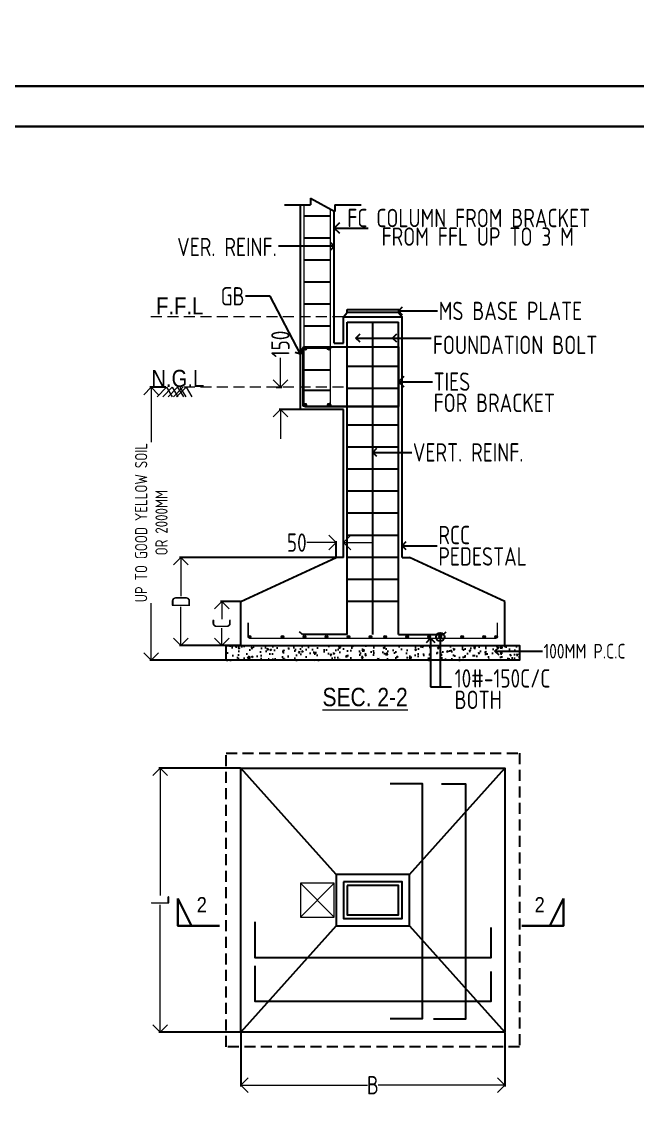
# Model space of a CAD drawing. Header units: inches. Extents: x -605 to 2991212, y -2872845 to 0.
# Drawn here: x 2378906 to 2387302, y -2392277 to -2377566 of the extents above; entities that cross this region are included whole.
import ezdxf
from ezdxf import colors
from ezdxf.entities.mleader import LeaderData, LeaderLine
from ezdxf.enums import TextEntityAlignment as Align
from ezdxf.math import Vec2, Vec3

# ---------------------------------------------------------------- set-up
doc = ezdxf.new("R2010")
doc.units = ezdxf.units.IN
doc.header["$LTSCALE"] = 600
doc.header["$MEASUREMENT"] = 0
doc.linetypes.add('DASHED2', pattern=[0.375, 0.25, -0.125])
doc.linetypes.add('HIDDEN', pattern=[0.375, 0.25, -0.125])
for name, color, linetype, lineweight in [('BLOCK', 7, 'Continuous', 30), ('L4', 4, 'Continuous', 30), ('PV_TEXT_ROMANS', 7, 'Continuous', 0), ('rDIMension', 1, 'Continuous', 18), ('rPCC DASH', 9, 'HIDDEN', 15), ('rRCC 1', 3, 'Continuous', 25), ('rRCC 2', 40, 'Continuous', 15), ('rREINF 1', 1, 'Continuous', 25), ('rSHEET', 2, 'Continuous', 30), ('TEXT3', 7, 'Continuous', 30), ('TEXT6', 6, 'Continuous', 50)]:
    doc.layers.add(name, color=color, linetype=linetype, lineweight=lineweight)
doc.layers.add('S&T_HATCH', color=7, linetype='Continuous')
doc.styles.add('DIM', font='geniso.shx', dxfattribs={"width": 0.85})
doc.styles.add('J.P', font='ARIALN.TTF')
doc.styles.add('ROMANS', font='arial.ttf')
doc.styles.add('TEXT3', font='geniso.shx')
doc.dimstyles.new('ST-150', dxfattribs={"dimscale": 75, "dimtxt": 3, "dimasz": 2, "dimexe": 0.18, "dimexo": 0.0625, "dimgap": 0.2, "dimtad": 0, "dimdec": 0, "dimlfac": 2, "dimzin": 0, "dimdsep": 46, "dimtxsty": 'DIM', "dimblk": 'OPEN90', "dimcen": 0.09, "dimclrd": 256, "dimclrt": 7, "dimadec": 0, "dimazin": 0, "dimtfac": 1, "dimtdec": 0, "dimtofl": 0, "dimtmove": 0, "dimatfit": 3, "dimldrblk": 'OPEN90', "dimfxl": 1, "dimtolj": 1, "dimtzin": 0, "dimlwd": -1, "dimarcsym": 0})
doc.dimstyles.new('ST-50', dxfattribs={"dimscale": 100, "dimtxt": 2.5, "dimasz": 2, "dimexe": 0.18, "dimexo": 0.0625, "dimgap": 0.2, "dimtad": 0, "dimdec": 0, "dimlfac": 0.5, "dimzin": 0, "dimdsep": 46, "dimtxsty": 'DIM', "dimblk": 'OPEN90', "dimcen": 0.09, "dimclrd": 256, "dimclrt": 7, "dimadec": 0, "dimazin": 0, "dimtfac": 1, "dimtdec": 0, "dimtofl": 0, "dimtmove": 0, "dimatfit": 3, "dimldrblk": 'OPEN90', "dimfxl": 1, "dimtolj": 1, "dimtzin": 0, "dimlwd": -1, "dimarcsym": 0})

# ---------------------------------------------------------------- blocks, each defined once
blk = doc.blocks.new('_Open90')
at = {"color": 0, "linetype": 'ByBlock', "lineweight": -2}
for p, q in [((0, 0), (-1, 0)), ((-0.5, 0.5), (0, 0)), ((0, 0), (-0.5, -0.5))]:
    blk.add_line(p, q, dxfattribs=at)
blk = doc.blocks.new('*D781')
at = {"layer": 'Defpoints', "color": 0, "linetype": 'ByBlock'}
for p in [(2380674.742289487, -2382548.651960304), (2380880.636154304, -2382548.651960304), (2381694.735242294, -2386268.014178114)]:
    blk.add_point(p, dxfattribs=at)
at = {"layer": 'rDIMension', "color": 0, "lineweight": -2}
for p, q in [((2380874.386154304, -2382548.651960304), (2380656.742289487, -2382548.651960304)), ((2381688.485242294, -2386268.014178114), (2380656.742289487, -2386268.014178114))]:
    blk.add_line(p, q, dxfattribs=at)
at = {"layer": 'rDIMension'}
for p, q in [((2380674.742289487, -2382748.651960304), (2380674.742289487, -2383294.925513757)), ((2380674.742289487, -2386068.014178114), (2380674.742289487, -2385488.269613757))]:
    blk.add_line(p, q, dxfattribs=at)
at = {"layer": 'rDIMension', "linetype": 'ByBlock', "xscale": 200, "yscale": 200, "zscale": 200}
for p, rotation in [((2380674.742289487, -2382548.651960304), 90), ((2380674.742289487, -2386268.014178114), 270)]:
    blk.add_blockref('_Open90', p, dxfattribs=dict(at, rotation=rotation))
at = {"layer": 'rDIMension', "color": 7, "linetype": 'ByBlock', "insert": (2380674.742289487, -2384391.597563757), "char_height": 250, "attachment_point": 5, "rotation": 90, "style": 'DIM'}
blk.add_mtext('\\A1;{\\H0.66667x;UP TO GOOD YELLOW SOIL\\POR 2000MM}', dxfattribs=at)
blk = doc.blocks.new('*D782')
at = {"layer": 'Defpoints', "color": 0, "linetype": 'ByBlock'}
for p in [(2382372.303001378, -2382548.651960304), (2382434.582623713, -2382848.651960305), (2382709.735242281, -2382848.651960305)]:
    blk.add_point(p, dxfattribs=at)
at = {"layer": 'rDIMension'}
for p, q in [((2382434.582623713, -2382348.651960304), (2382434.582623713, -2382148.651960304)), ((2382434.582623713, -2383048.651960305), (2382434.582623713, -2383248.651960305))]:
    blk.add_line(p, q, dxfattribs=at)
at = {"layer": 'rDIMension', "color": 0, "lineweight": -2}
for p, q in [((2382378.553001378, -2382548.651960304), (2382452.582623713, -2382548.651960304)), ((2382703.485242281, -2382848.651960305), (2382416.582623713, -2382848.651960305))]:
    blk.add_line(p, q, dxfattribs=at)
at = {"layer": 'rDIMension', "linetype": 'ByBlock', "xscale": 200, "yscale": 200, "zscale": 200}
for p, rotation in [((2382434.582623713, -2382548.651960304), 270), ((2382434.582623713, -2382848.651960305), 90)]:
    blk.add_blockref('_Open90', p, dxfattribs=dict(at, rotation=rotation))
at = {"layer": 'rDIMension', "color": 7, "linetype": 'ByBlock', "insert": (2382434.582623713, -2381958.568298887), "char_height": 250, "attachment_point": 5, "rotation": 90, "style": 'DIM'}
blk.add_mtext('\\A1;150', dxfattribs=at)
blk = doc.blocks.new('*D783')
at = {"layer": 'Defpoints', "color": 0, "linetype": 'ByBlock'}
for p in [(2383194.735242283, -2384664.204206981), (2383194.735242283, -2384868.014178113), (2383294.735242283, -2384868.014178113)]:
    blk.add_point(p, dxfattribs=at)
at = {"layer": 'rDIMension'}
for p, q in [((2382994.735242283, -2384664.204206981), (2382794.735242283, -2384664.204206981)), ((2383494.735242283, -2384664.204206981), (2383694.735242283, -2384664.204206981))]:
    blk.add_line(p, q, dxfattribs=at)
at = {"layer": 'rDIMension', "color": 0, "lineweight": -2}
for p, q in [((2383194.735242283, -2384861.764178113), (2383194.735242283, -2384646.204206981)), ((2383294.735242283, -2384861.764178113), (2383294.735242283, -2384646.204206981))]:
    blk.add_line(p, q, dxfattribs=at)
at = {"layer": 'rDIMension', "linetype": 'ByBlock', "xscale": 200, "yscale": 200, "zscale": 200}
blk.add_blockref('_Open90', (2383194.735242283, -2384664.204206981), dxfattribs=at)
at = {"layer": 'rDIMension', "linetype": 'ByBlock', "xscale": 200, "yscale": 200, "zscale": 200, "rotation": 180}
blk.add_blockref('_Open90', (2383294.735242283, -2384664.204206981), dxfattribs=at)
at = {"layer": 'rDIMension', "color": 7, "linetype": 'ByBlock', "insert": (2382657.776580865, -2384664.204206981), "char_height": 250, "attachment_point": 5, "style": 'DIM'}
blk.add_mtext('\\A1;50', dxfattribs=at)
blk = doc.blocks.new('*D784')
at = {"layer": 'Defpoints', "color": 0, "linetype": 'ByBlock'}
for p in [(2381634.351298241, -2385468.014178113), (2381894.735242294, -2385468.014178113), (2381894.735242294, -2386068.014178113)]:
    blk.add_point(p, dxfattribs=at)
at = {"layer": 'rDIMension', "color": 0, "lineweight": -2}
for p, q in [((2381888.485242294, -2385468.014178113), (2381616.351298241, -2385468.014178113)), ((2381888.485242294, -2386068.014178113), (2381616.351298241, -2386068.014178113))]:
    blk.add_line(p, q, dxfattribs=at)
at = {"layer": 'rDIMension'}
for p, q in [((2381634.351298241, -2385668.014178113), (2381634.351298241, -2385705.514178113)), ((2381634.351298241, -2385868.014178113), (2381634.351298241, -2385830.514178113))]:
    blk.add_line(p, q, dxfattribs=at)
at = {"layer": 'rDIMension', "linetype": 'ByBlock', "xscale": 200, "yscale": 200, "zscale": 200}
for p, rotation in [((2381634.351298241, -2385468.014178113), 90), ((2381634.351298241, -2386068.014178113), 270)]:
    blk.add_blockref('_Open90', p, dxfattribs=dict(at, rotation=rotation))
at = {"layer": 'rDIMension', "color": 7, "linetype": 'ByBlock', "insert": (2381634.351298241, -2385768.014178113), "char_height": 250, "attachment_point": 5, "rotation": 90, "style": 'DIM'}
blk.add_mtext('\\A1;C', dxfattribs=at)
blk = doc.blocks.new('*D785')
at = {"layer": 'Defpoints', "color": 0, "linetype": 'ByBlock'}
for p in [(2381079.117079722, -2384868.014178113), (2383194.735242283, -2384868.014178113), (2381694.735242294, -2386068.014178114)]:
    blk.add_point(p, dxfattribs=at)
at = {"layer": 'rDIMension', "color": 0, "lineweight": -2}
for p, q in [((2383188.485242283, -2384868.014178113), (2381061.117079722, -2384868.014178113)), ((2381688.485242294, -2386068.014178114), (2381061.117079722, -2386068.014178114))]:
    blk.add_line(p, q, dxfattribs=at)
at = {"layer": 'rDIMension'}
for p, q in [((2381079.117079722, -2385068.014178113), (2381079.117079722, -2385394.889178114)), ((2381079.117079722, -2385868.014178114), (2381079.117079722, -2385541.139178114))]:
    blk.add_line(p, q, dxfattribs=at)
at = {"layer": 'rDIMension', "linetype": 'ByBlock', "xscale": 200, "yscale": 200, "zscale": 200}
for p, rotation in [((2381079.117079722, -2384868.014178113), 90), ((2381079.117079722, -2386068.014178114), 270)]:
    blk.add_blockref('_Open90', p, dxfattribs=dict(at, rotation=rotation))
at = {"layer": 'rDIMension', "color": 7, "linetype": 'ByBlock', "insert": (2381079.117079722, -2385468.014178113), "char_height": 250, "attachment_point": 5, "rotation": 90, "style": 'DIM'}
blk.add_mtext('\\A1;D', dxfattribs=at)
blk = doc.blocks.new('*D786')
at = {"layer": 'Defpoints', "color": 0, "linetype": 'ByBlock'}
for p in [(2381894.735242294, -2387734.918574256), (2380794.397010426, -2391334.918574256), (2381894.735242294, -2391334.918574256)]:
    blk.add_point(p, dxfattribs=at)
at = {"layer": 'rDIMension', "color": 0, "lineweight": -2}
for p, q in [((2381888.485242294, -2387734.918574256), (2380776.397010426, -2387734.918574256)), ((2381888.485242294, -2391334.918574256), (2380776.397010426, -2391334.918574256))]:
    blk.add_line(p, q, dxfattribs=at)
at = {"layer": 'rDIMension'}
for p, q in [((2380794.397010426, -2387934.918574256), (2380794.397010426, -2389472.418574256)), ((2380794.397010426, -2391134.918574256), (2380794.397010426, -2389597.418574256))]:
    blk.add_line(p, q, dxfattribs=at)
at = {"layer": 'rDIMension', "linetype": 'ByBlock', "xscale": 200, "yscale": 200, "zscale": 200}
for p, rotation in [((2380794.397010426, -2387734.918574256), 90), ((2380794.397010426, -2391334.918574256), 270)]:
    blk.add_blockref('_Open90', p, dxfattribs=dict(at, rotation=rotation))
at = {"layer": 'rDIMension', "color": 7, "linetype": 'ByBlock', "insert": (2380794.397010426, -2389534.918574256), "char_height": 250, "attachment_point": 5, "rotation": 90, "style": 'DIM'}
blk.add_mtext('\\A1;L', dxfattribs=at)
blk = doc.blocks.new('*D787')
at = {"layer": 'Defpoints', "color": 0, "linetype": 'ByBlock'}
for p in [(2381894.735242294, -2391334.918574256), (2385494.735242293, -2391334.918574256), (2385494.735242293, -2392056.005885676)]:
    blk.add_point(p, dxfattribs=at)
at = {"layer": 'rDIMension', "color": 0, "lineweight": -2}
for p, q in [((2381894.735242294, -2391341.168574256), (2381894.735242294, -2392074.005885676)), ((2385494.735242293, -2391341.168574256), (2385494.735242293, -2392074.005885676))]:
    blk.add_line(p, q, dxfattribs=at)
at = {"layer": 'rDIMension'}
for p, q in [((2382094.735242294, -2392056.005885676), (2383621.610242293, -2392056.005885676)), ((2385294.735242293, -2392056.005885676), (2383767.860242293, -2392056.005885676))]:
    blk.add_line(p, q, dxfattribs=at)
at = {"layer": 'rDIMension', "linetype": 'ByBlock', "xscale": 200, "yscale": 200, "zscale": 200, "rotation": 180}
blk.add_blockref('_Open90', (2381894.735242294, -2392056.005885676), dxfattribs=at)
at = {"layer": 'rDIMension', "linetype": 'ByBlock', "xscale": 200, "yscale": 200, "zscale": 200}
blk.add_blockref('_Open90', (2385494.735242293, -2392056.005885676), dxfattribs=at)
at = {"layer": 'rDIMension', "color": 7, "linetype": 'ByBlock', "insert": (2383694.735242293, -2392056.005885676), "char_height": 250, "attachment_point": 5, "style": 'DIM'}
blk.add_mtext('\\A1;B', dxfattribs=at)
blk = doc.blocks.new('*D802')
at = {"layer": 'Defpoints', "color": 0, "linetype": 'ByBlock'}
for p in [(2376627.242956286, -2382599.633772676), (2378510.613786544, -2382599.633772676), (2377472.019313878, -2386318.995990485)]:
    blk.add_point(p, dxfattribs=at)
at = {"layer": 'rDIMension', "color": 0, "lineweight": -2}
for p, q in [((2376633.492956286, -2382599.633772676), (2378528.613786544, -2382599.633772676)), ((2377478.269313878, -2386318.995990485), (2378528.613786544, -2386318.995990485))]:
    blk.add_line(p, q, dxfattribs=at)
at = {"layer": 'rDIMension'}
for p, q in [((2378510.613786544, -2382799.633772676), (2378510.613786544, -2383351.394166417)), ((2378510.613786544, -2386118.995990485), (2378510.613786544, -2385544.738266417))]:
    blk.add_line(p, q, dxfattribs=at)
at = {"layer": 'rDIMension', "linetype": 'ByBlock', "xscale": 200, "yscale": 200, "zscale": 200}
for p, rotation in [((2378510.613786544, -2382599.633772676), 90), ((2378510.613786544, -2386318.995990485), 270)]:
    blk.add_blockref('_Open90', p, dxfattribs=dict(at, rotation=rotation))
at = {"layer": 'rDIMension', "color": 7, "linetype": 'ByBlock', "insert": (2378510.613786544, -2384448.066216417), "char_height": 250, "attachment_point": 5, "rotation": 90, "style": 'DIM'}
blk.add_mtext('\\A1;{\\H0.66667x;UP TO GOOD YELLOW SOIL\\POR 2000MM}', dxfattribs=at)
blk = doc.blocks.new('SMH-1')
at = {"layer": 'L4'}
for points in [[(0, 0), (814.6229330631322, 0), (814.6229330631322, 534.8206034718023)], [(814.6229330631322, 534.8206034718023), (546.0281598753063, 0)]]:
    blk.add_lwpolyline(points, dxfattribs=at)
at = {"layer": 'TEXT6', "style": 'ROMANS', "width": 0.85}
blk.add_attdef('SEC', text='', height=300, dxfattribs=at).set_placement((346.3707409001945, 410.1505165286653), align=Align.MIDDLE_CENTER)
blk = doc.blocks.new('_DotBlank')
at = {"color": 0, "linetype": 'ByBlock', "lineweight": -2}
blk.add_line((-0.5, 0), (-1, 0), dxfattribs=at)
blk.add_circle((0, 0), 0.5, dxfattribs=at)

msp = doc.modelspace()

# ---------------------------------------------------------------- hatches: boundary and pattern name
at = {"layer": 'rRCC 2'}
h = msp.add_hatch(color=256, dxfattribs=at)
h.dxf.hatch_style = 1
h.paths.add_polyline_path([(2382748.295421809, -2382021.380104015, -1), (2382793.480171845, -2382021.466579125, -1)])
h = msp.add_hatch(color=256, dxfattribs=at)
h.dxf.hatch_style = 1
h.paths.add_polyline_path([(2383072.935546102, -2382018.465943057, -1), (2383118.120296137, -2382018.552418167, -1)])
h = msp.add_hatch(color=256, dxfattribs=at)
h.dxf.hatch_style = 1
h.paths.add_polyline_path([(2382746.845461548, -2382785.585605395, -1), (2382792.030211583, -2382785.672080506, -1)])
h = msp.add_hatch(color=256, dxfattribs=at)
h.dxf.hatch_style = 1
h.paths.add_polyline_path([(2383075.363007667, -2382786.145124299, -1), (2383120.547757701, -2382786.23159941, -1)])
h = msp.add_hatch(color=256, dxfattribs=at)
h.dxf.hatch_style = 1
edge = h.paths.add_edge_path()
edge.add_arc((2382013.436022233, -2385949.313398174), 18.70077993899758, 0, 360)
h = msp.add_hatch(color=256, dxfattribs=at)
h.dxf.hatch_style = 1
edge = h.paths.add_edge_path()
edge.add_arc((2382463.436022222, -2385949.313398174), 18.70077993899758, 0, 360)
h = msp.add_hatch(color=256, dxfattribs=at)
h.dxf.hatch_style = 1
edge = h.paths.add_edge_path()
edge.add_arc((2382763.436022222, -2385949.313398174), 18.70077993899758, 0, 360)
h = msp.add_hatch(color=256, dxfattribs=at)
h.dxf.hatch_style = 1
edge = h.paths.add_edge_path()
edge.add_arc((2383063.436022222, -2385949.313398174), 18.70077993899758, 0, 360)
h = msp.add_hatch(color=256, dxfattribs=at)
h.dxf.hatch_style = 1
edge = h.paths.add_edge_path()
edge.add_arc((2383363.436022222, -2385949.313398174), 18.70077993899758, 0, 360)
h = msp.add_hatch(color=256, dxfattribs=at)
h.dxf.hatch_style = 1
edge = h.paths.add_edge_path()
edge.add_arc((2383663.436022222, -2385949.313398174), 18.70077993899758, 0, 360)
h = msp.add_hatch(color=256, dxfattribs=at)
h.dxf.hatch_style = 1
edge = h.paths.add_edge_path()
edge.add_arc((2383863.436022222, -2385949.313398174), 18.70077993899758, 0, 360)
h = msp.add_hatch(color=256, dxfattribs=at)
h.dxf.hatch_style = 1
edge = h.paths.add_edge_path()
edge.add_arc((2384163.436022222, -2385949.313398174), 18.70077993899758, 0, 360)
h = msp.add_hatch(color=256, dxfattribs=at)
h.dxf.hatch_style = 1
edge = h.paths.add_edge_path()
edge.add_arc((2384463.436022222, -2385949.313398174), 18.70077993899758, 0, 360)
h = msp.add_hatch(color=256, dxfattribs=at)
h.dxf.hatch_style = 1
edge = h.paths.add_edge_path()
edge.add_arc((2384613.436022232, -2385949.313398174), 18.70077993899758, 0, 360)
h = msp.add_hatch(color=256, dxfattribs=at)
h.dxf.hatch_style = 1
edge = h.paths.add_edge_path()
edge.add_arc((2384913.436022232, -2385949.313398174), 18.70077993899758, 0, 360)
h = msp.add_hatch(color=256, dxfattribs=at)
h.dxf.hatch_style = 1
edge = h.paths.add_edge_path()
edge.add_arc((2385213.436022232, -2385949.313398174), 18.70077993899758, 0, 360)
h = msp.add_hatch(color=256, dxfattribs=at)
h.dxf.hatch_style = 1
edge = h.paths.add_edge_path()
edge.add_arc((2385376.034462355, -2385949.313398174), 18.70077993899758, 0, 360)
at = {"layer": 'S&T_HATCH', "linetype": 'ByBlock', "transparency": 33554559}
h = msp.add_hatch(dxfattribs=at)
h.set_pattern_fill('AR-CONC', color=256, scale=30)
h.set_pattern_definition([(49.99999999999999, (452.0630753780715, -354103.6502753319), (215.178054780226, -18.82564049477853), [22.5, -247.5]), (355, (452.0630753780715, -354103.6502753319), (-41.6254000839, 225.6576401100035), [18, -198]), (100.45144446, (469.9945796780703, -354105.219078532), (173.5526540181336, 206.8319972905888), [19.12205759999995, -210.3426335999996]), (46.18420000000001, (452.0630753780715, -354043.6502753319), (320.1723992014717, -49.65578423792296), [33.75, -371.25]), (96.63563549, (478.7440988780727, -354047.7882674319), (280.3985837022685, 292.2355802323651), [28.6831026, -315.5141279999999]), (351.1841639899999, (452.0630753780715, -354043.6502753319), (280.3985835164319, 292.2355800809971), [27, -297.0000003]), (21, (482.0630753780715, -354058.6502753319), (179.0721156355385, -120.7856671996016), [22.5, -247.5]), (326.0000000000001, (482.0630753780715, -354058.6502753319), (72.99459957647451, 217.5450135140559), [18, -198]), (71.45144474, (496.9857515780714, -354068.7157475319), (252.0667130189913, 96.75934584190615), [19.122057, -210.3426336]), (37.50000000000001, (452.0630753780715, -354103.6502753319), (3.647956595187201, 99.86815614939344), [0, -195.6, 0, -201, 0, -198.75]), (7.499999999999999, (452.0630753780715, -354103.6502753319), (78.92086123264458, 118.3235135647081), [0, -114.6, 0, -191.1, 0, -75.75]), (327.5, (385.1630753780701, -354103.6502753319), (160.1467308517227, -6.766461520313927), [0, -75, 0, -234, 0, -310.5]), (317.5, (355.1630753780701, -354103.6502753319), (174.9558508027159, 30.03149469969532), [0, -97.5, 0, -155.4, 0, -220.5])])
h.paths.add_polyline_path([(2385694.735242294, -2386068.014178113), (2381694.735242294, -2386068.014178113), (2381694.735242294, -2386268.014178113), (2385694.735242294, -2386268.014178113)])

# ---------------------------------------------------------------- linework, layer by layer
at = {"color": 7, "linetype": 'DASHED2'}
msp.add_lwpolyline([(2381694.735242294, -2391534.918574256), (2381694.735242294, -2387534.918574256), (2385694.735242294, -2387534.918574256), (2385694.735242294, -2391534.918574256)], close=True, dxfattribs=at)
at = {"color": 1, "linetype": 'ByBlock'}
for points in [[(2381894.735242294, -2391334.918574256), (2381894.735242294, -2387734.918574256), (2385494.735242294, -2387734.918574256), (2385494.735242294, -2391334.918574256)], [(2383194.735242283, -2389184.918574256), (2383194.735242283, -2389884.918574256), (2384194.735242283, -2389884.918574256), (2384194.735242283, -2389184.918574256)]]:
    msp.add_lwpolyline(points, close=True, dxfattribs=at)
for points in [[(2383194.735242283, -2389184.918574256), (2381894.735242294, -2387734.918574256)], [(2384194.735242283, -2389184.918574256), (2385494.735242293, -2387734.918574256)], [(2383194.735242283, -2389884.918574256), (2381894.735242294, -2391334.918574256)], [(2384194.735242283, -2389884.918574256), (2385494.735242293, -2391334.918574256)]]:
    msp.add_lwpolyline(points, dxfattribs=at)
at = {"color": 3, "linetype": 'ByBlock'}
msp.add_lwpolyline([(2383294.735242283, -2389284.918574256), (2383294.735242283, -2389784.918574256), (2384094.735242283, -2389784.918574256), (2384094.735242283, -2389284.918574256)], close=True, dxfattribs=at)
at = {"color": 2, "linetype": 'ByBlock'}
msp.add_lwpolyline([(2383344.735242283, -2389334.918574256), (2383344.735242283, -2389734.918574256), (2384044.735242283, -2389734.918574256), (2384044.735242283, -2389334.918574256)], close=True, dxfattribs=at)
at = {"layer": 'rPCC DASH'}
for p, q in [((2383294.735242283, -2381588.651960304), (2380651.537495616, -2381588.651960304)), ((2383294.735242283, -2382548.651960304), (2381024.301048179, -2382548.651960304))]:
    msp.add_line(p, q, dxfattribs=at)
at = {"layer": 'rRCC 1'}
for p, q in [((2382846.036309074, -2379970.960353163), (2383176.928670078, -2380151.105990837)), ((2382846.036309074, -2379970.960353163), (2382846.036309074, -2380061.033172)), ((2382488.982489573, -2380061.033172), (2382846.036309074, -2380061.033172)), ((2382709.735242281, -2382848.651960304), (2382709.735242281, -2380061.033172)), ((2383169.735242281, -2381948.651960305), (2383169.735242281, -2380147.189718386)), ((2383176.928670078, -2380061.033172), (2383533.982489578, -2380061.033172)), ((2383176.928670078, -2380061.033172), (2383176.928670078, -2380151.105990837)), ((2383294.735242283, -2381948.651960304), (2383294.735242283, -2381588.651960304)), ((2383294.735242283, -2381588.651960304), (2384094.735242283, -2381588.651960304)), ((2384094.735242283, -2384868.014178113), (2384094.735242283, -2381588.651960304)), ((2382709.735242281, -2382848.651960304), (2382709.735242281, -2382548.651960304)), ((2383294.735242283, -2384868.014178113), (2383294.735242283, -2382848.651960304)), ((2381894.735242294, -2385468.014178113), (2383194.735242283, -2384868.014178113)), ((2383294.735242283, -2384868.014178113), (2383194.735242283, -2384868.014178113)), ((2384094.735242282, -2384868.014178113), (2384194.735242282, -2384868.014178113)), ((2385494.735242293, -2385468.014178113), (2384194.735242282, -2384868.014178113)), ((2381894.735242294, -2386068.014178113), (2381894.735242294, -2385468.014178113)), ((2385494.735242293, -2386068.014178113), (2385494.735242293, -2385468.014178113))]:
    msp.add_line(p, q, dxfattribs=at)
at = {"layer": 'rRCC 1', "color": 2}
for p, q in [((2382759.735242281, -2380212.071564812), (2383119.735242281, -2380212.071564812)), ((2382759.735242281, -2380512.071564812), (2383119.735242281, -2380512.071564812)), ((2382759.735242281, -2380812.071564812), (2383119.735242281, -2380812.071564812)), ((2382759.735242281, -2381112.071564812), (2383119.735242281, -2381112.071564812)), ((2382759.735242281, -2381412.071564812), (2383119.735242281, -2381412.071564812)), ((2382759.735242281, -2381712.071564812), (2383119.735242281, -2381712.071564812)), ((2383344.735242283, -2385914.139412093), (2383344.735242283, -2381660.642298237)), ((2383344.735242283, -2381660.642298237), (2384044.735242283, -2381660.642298237)), ((2383344.735242283, -2385914.139412093), (2383344.735242283, -2381660.642298237)), ((2383694.735242283, -2385914.139412093), (2383694.735242283, -2381660.642298237)), ((2383694.735242283, -2385914.139412093), (2383694.735242283, -2381660.642298237)), ((2384044.735242283, -2385914.139412093), (2384044.735242283, -2381660.642298237)), ((2382759.735242281, -2382012.071564812), (2383119.735242281, -2382012.071564812)), ((2382759.735242281, -2382312.071564812), (2383119.735242281, -2382312.071564812)), ((2383344.735242283, -2382260.642298237), (2384044.735242283, -2382260.642298237)), ((2382759.735242281, -2382585.68323893), (2383119.735242281, -2382585.68323893)), ((2383344.735242283, -2382560.642298237), (2384044.735242283, -2382560.642298237)), ((2382767.793555807, -2382809.909144225), (2384044.735242283, -2382810.904679656)), ((2383344.735242283, -2383060.642298237), (2384044.735242283, -2383060.642298237)), ((2383344.735242283, -2383360.642298237), (2384044.735242283, -2383360.642298237)), ((2383344.735242283, -2383660.642298237), (2384044.735242283, -2383660.642298237)), ((2383344.735242283, -2383960.642298237), (2384044.735242283, -2383960.642298237)), ((2383344.735242283, -2384260.642298237), (2384044.735242283, -2384260.642298237)), ((2383344.735242283, -2384560.642298237), (2384044.735242283, -2384560.642298237)), ((2383344.735242283, -2384860.642298237), (2384044.735242283, -2384860.642298237)), ((2383344.735242283, -2385160.642298237), (2384044.735242283, -2385160.642298237)), ((2383344.735242283, -2385460.642298237), (2384044.735242283, -2385460.642298237)), ((2382736.575242282, -2385914.139412093), (2382696.45447622, -2385880.138828102)), ((2384652.895242283, -2385914.139412093), (2384693.016008345, -2385880.138828102)), ((2383344.735242283, -2385914.139412093), (2382736.575242282, -2385914.139412093)), ((2384044.735242283, -2385914.139412093), (2384652.895242283, -2385914.139412093))]:
    msp.add_line(p, q, dxfattribs=at)
at = {"layer": 'rRCC 1', "color": 0}
for p, q in [((2383294.735242283, -2381588.651960304), (2383344.735242283, -2381531.069680605)), ((2384044.735242283, -2381531.069680605), (2384094.735242283, -2381588.651960304))]:
    msp.add_line(p, q, dxfattribs=at)
msp.add_lwpolyline([(2383344.735242283, -2381490.237204555), (2384044.735242283, -2381490.237204555), (2384044.735242283, -2381531.069680605), (2383344.735242283, -2381531.069680605)], close=True, dxfattribs=at)
at = {"layer": 'rRCC 1'}
for points in [[(2383294.735242283, -2382848.651960304), (2382709.735242281, -2382848.651960304), (2382709.735242281, -2381948.651960304)], [(2383169.735242281, -2381948.651960305), (2383294.735242283, -2381948.651960305)], [(2383294.735242283, -2382810.277810557), (2383294.735242283, -2382810.300822876)]]:
    msp.add_lwpolyline(points, dxfattribs=at)
at = {"layer": 'rRCC 1', "color": 2}
msp.add_lwpolyline([(2382765.860869128, -2381995.061946732), (2384044.735242283, -2381995.061946732), (2384044.735242283, -2382810.904679656), (2382765.845276637, -2382809.907625298, -0.4139852340272943), (2382745.860869128, -2382789.907631376), (2382745.860869128, -2382015.061946732, -0.414213562373095)], format="xyb", close=True, dxfattribs=at)
at = {"layer": 'rRCC 1'}
msp.add_lwpolyline([(2381694.735242294, -2386068.014178113), (2385694.735242294, -2386068.014178113), (2385694.735242294, -2386268.014178113), (2381694.735242294, -2386268.014178113)], close=True, dxfattribs=at)
at = {"layer": 'rRCC 1', "color": 2}
for points in [[(2383932.375690247, -2387944.561373432), (2384368.555549714, -2387944.561373432), (2384368.555549714, -2391152.520964805), (2383932.375690247, -2391152.520964805)], [(2384629.70855641, -2387950.12785378), (2384956.773736458, -2387950.12785378), (2384956.773736458, -2391158.087445152), (2384520.593876991, -2391158.087445152)], [(2385301.82302545, -2389908.789548483), (2385301.82302545, -2390320.623308857), (2382090.379585546, -2390320.623308857), (2382090.379585546, -2389831.260342266)], [(2385301.82302545, -2390505.967637952), (2385301.82302545, -2390917.801398327), (2382090.379585546, -2390917.801398327), (2382090.379585546, -2390428.438431736)]]:
    msp.add_lwpolyline(points, dxfattribs=at)
at = {"layer": 'rRCC 2'}
for p, q in [((2382759.735242281, -2382755.49045412), (2382759.735242281, -2380061.033172)), ((2383119.735242281, -2382755.49045412), (2383119.735242281, -2380119.968534264)), ((2383119.735242281, -2382810.183526698), (2383119.735242281, -2380119.968534264)), ((2380880.636154304, -2382548.651960304), (2380752.756840155, -2382676.708845397)), ((2380957.729351162, -2382548.651960304), (2380829.850037014, -2382676.708845397)), ((2380880.636154304, -2382548.651960304), (2380960.446221535, -2382676.708845397)), ((2381033.574515695, -2382548.651960304), (2380905.695201545, -2382676.708845397)), ((2380957.729351162, -2382548.651960304), (2381037.539418393, -2382676.708845397)), ((2381105.808386688, -2382548.651960304), (2380977.929072539, -2382676.708845397)), ((2381147.957767055, -2382548.651960304), (2381020.078452906, -2382676.708845397)), ((2381033.574515695, -2382548.651960304), (2381113.384582925, -2382676.708845397)), ((2381065.794038861, -2382548.651960304), (2381145.60410609, -2382676.708845397)), ((2381147.957767055, -2382548.651960304), (2381227.767834286, -2382676.708845397))]:
    msp.add_line(p, q, dxfattribs=at)
at = {"layer": 'rRCC 2', "color": 6}
for p, q in [((2382709.735242281, -2389304.918574263), (2383169.735242281, -2389764.918574263)), ((2383169.735242281, -2389304.918574263), (2382709.735242281, -2389764.918574263))]:
    msp.add_line(p, q, dxfattribs=at)
at = {"layer": 'rRCC 2'}
for points in [[(2381994.735242294, -2385758.014178113), (2381994.735242294, -2385949.313398174)], [(2381994.735242294, -2385949.313398174), (2381994.735242294, -2385758.014178113)], [(2385394.735242294, -2385949.313398174), (2385394.735242294, -2385758.014178113)], [(2382013.436022233, -2385968.014178113), (2385376.034462355, -2385968.014178113)]]:
    msp.add_lwpolyline(points, dxfattribs=at)
at = {"layer": 'rRCC 2', "color": 6}
msp.add_lwpolyline([(2382709.735242281, -2389304.918574263), (2382709.735242281, -2389764.918574263), (2383169.735242281, -2389764.918574263), (2383169.735242281, -2389304.918574263)], close=True, dxfattribs=at)
at = {"layer": 'rRCC 2'}
for centre, radius in [((2382770.887796827, -2382021.42334157), 22.59241639155215), ((2382770.887796827, -2382021.42334157), 22.59241639155215), ((2383095.527921119, -2382018.509180612), 22.59241639155215), ((2383095.527921119, -2382018.509180612), 22.59241639155215), ((2382769.437836566, -2382785.628842951), 22.59241639155215), ((2382769.437836566, -2382785.628842951), 22.59241639155215), ((2383097.955382684, -2382786.188361854), 22.59241639155215), ((2383097.955382684, -2382786.188361854), 22.59241639155215), ((2382013.436022233, -2385949.313398174), 18.70077993899758), ((2382013.436022233, -2385949.313398174), 18.70077993899758), ((2382463.436022222, -2385949.313398174), 18.70077993899758), ((2382463.436022222, -2385949.313398174), 18.70077993899758), ((2382763.436022222, -2385949.313398174), 18.70077993899758), ((2382763.436022222, -2385949.313398174), 18.70077993899758), ((2383063.436022222, -2385949.313398174), 18.70077993899758), ((2383063.436022222, -2385949.313398174), 18.70077993899758), ((2383363.436022222, -2385949.313398174), 18.70077993899758), ((2383363.436022222, -2385949.313398174), 18.70077993899758), ((2383663.436022222, -2385949.313398174), 18.70077993899758), ((2383663.436022222, -2385949.313398174), 18.70077993899758), ((2383863.436022222, -2385949.313398174), 18.70077993899758), ((2383863.436022222, -2385949.313398174), 18.70077993899758), ((2384163.436022222, -2385949.313398174), 18.70077993899758), ((2384163.436022222, -2385949.313398174), 18.70077993899758), ((2384463.436022222, -2385949.313398174), 18.70077993899758), ((2384463.436022222, -2385949.313398174), 18.70077993899758), ((2384613.436022232, -2385949.313398174), 18.70077993899758), ((2384613.436022232, -2385949.313398174), 18.70077993899758), ((2384913.436022232, -2385949.313398174), 18.70077993899758), ((2384913.436022232, -2385949.313398174), 18.70077993899758), ((2385213.436022232, -2385949.313398174), 18.70077993899758), ((2385213.436022232, -2385949.313398174), 18.70077993899758), ((2385376.034462355, -2385949.313398174), 18.70077993899758), ((2385376.034462355, -2385949.313398174), 18.70077993899758)]:
    msp.add_circle(centre, radius, dxfattribs=at)
at = {"layer": 'rSHEET'}
msp.add_lwpolyline([(2369574.382787684, -2419352.752733471), (2427431.762752546, -2419352.752733471), (2427431.762752546, -2378443.452432532), (2369574.382787684, -2378443.452432532)], close=True, dxfattribs=at)
msp.add_lwpolyline([(2370538.672453765, -2418802.763235693), (2426467.473086466, -2418802.763235693, 0.414213562373095), (2426880.740086216, -2418389.496235944), (2426880.740086216, -2379406.708930059, 0.414213562373095), (2426467.473086466, -2378993.441930311), (2370538.672453765, -2378993.441930311, 0.414213562373095), (2370125.405454015, -2379406.708930059), (2370125.405454015, -2418389.496235944, 0.414213562373095)], format="xyb", close=True, dxfattribs=at)

# ---------------------------------------------------------------- block references
at = {"layer": 'BLOCK'}
ref = msp.add_blockref('SMH-1', (2381604.724761064, -2389884.918574256), dxfattribs=dict(at, xscale=-0.6985281548173935, yscale=0.6985281548173935, zscale=0.6985281548173935))
ref.add_attrib('SEC', '2', dxfattribs={"layer": 'TEXT6', "height": 209.558446445218, "style": 'ROMANS', "width": 0.85}).set_placement((2381362.77504654, -2389598.416890748), align=Align.MIDDLE_CENTER)
at = {"layer": 'BLOCK', "xscale": 0.6985281548173935, "yscale": 0.6985281548173935, "zscale": 0.6985281548173935}
msp.add_blockref('SMH-1', (2385727.361607831, -2389884.918574256), dxfattribs=at).add_auto_attribs({'SEC': '2'})

# ---------------------------------------------------------------- texts
at = {"layer": 'PV_TEXT_ROMANS', "style": 'J.P'}
msp.add_text('%%USEC. 2-2', height=250, rotation=359.9999999999999, dxfattribs=at).set_placement((2383589.555297726, -2386767.894042923), align=Align.MIDDLE)
at = {"layer": 'rDIMension', "color": 7, "style": 'DIM'}
for s, insert, char_height, attachment_point in [('\\A1;VER. REINF. ', (2382384.887544199, -2380636.002300541), 250, 6), ('\\A1;100MM P.C.C', (2386022.491699351, -2386143.60300624), 200, 4)]:
    msp.add_mtext(s, dxfattribs=dict(at, insert=insert, char_height=char_height, attachment_point=attachment_point))
at = {"layer": 'rDIMension', "color": 7, "char_height": 250, "attachment_point": 4, "line_spacing_factor": 0.7, "style": 'DIM'}
for s, insert in [('\\A1;RCC\\PPEDESTAL', (2384588.051943461, -2384706.998920872)), ('\\A1;10#-150C/C\\PBOTH', (2384810.092921167, -2386660.183448875))]:
    msp.add_mtext(s, dxfattribs=dict(at, insert=insert))
at = {"layer": 'rRCC 1', "color": 7, "insert": (2381945.774563681, -2381308.491416119), "char_height": 250, "attachment_point": 6, "style": 'DIM'}
msp.add_mtext('\\A1;GB', dxfattribs=at)
at = {"layer": 'rRCC 2', "color": 7, "char_height": 250, "style": 'DIM'}
for s, insert, attachment_point in [('\\A1;FC COLUMN FROM BRACKET', (2386657.82248287, -2380242.389049826), 6), ('\\A1;FROM FFL UP TO 3 M', (2386435.115103365, -2380495.453577757), 6), ('\\A1;MS BASE PLATE', (2384593.108155597, -2381507.877718015), 4), ('\\A1;FOUNDATION BOLT', (2384513.158675896, -2381971.284740868), 4), ('\\A1;TIES ', (2384523.0864605, -2382471.497217772), 4), ('\\A1;FOR BRACKET', (2384523.0864605, -2382760.242747865), 4), ('\\A1;VERT. REINF.', (2384240.501987258, -2383435.132743394), 4)]:
    msp.add_mtext(s, dxfattribs=dict(at, insert=insert, attachment_point=attachment_point))
at = {"layer": 'TEXT3', "style": 'ROMANS', "width": 0.85}
for s, p in [('F.F.L', (2380740.883585469, -2381555.387757219)), ('N.G.L', (2380674.742289488, -2382543.165120017))]:
    msp.add_text(s, height=232.5536011379122, dxfattribs=at).set_placement(p)

# ---------------------------------------------------------------- dimensions: what is measured, and where the dimension line sits
at = {"layer": 'rDIMension'}
dim = msp.add_linear_dim(base=(2382434.582623713, -2382848.651960305), p1=(2382372.303001378, -2382548.651960304), p2=(2382709.735242281, -2382848.651960305), angle=90, dimstyle='ST-50', dxfattribs=at)
dim.commit()
dim.dimension.update_dxf_attribs({"geometry": '*D782', "text_midpoint": (2382434.582623713, -2381958.568298887), "dimtype": 160})
for base, p1, p2, picture, middle in [((2378510.613786544, -2382599.633772676), (2377472.019313878, -2386318.995990485), (2376627.242956286, -2382599.633772676), '*D802', (2378510.613786544, -2384448.066216417)), ((2380674.742289487, -2382548.651960304), (2381694.735242294, -2386268.014178114), (2380880.636154304, -2382548.651960304), '*D781', (2380674.742289487, -2384391.597563757))]:
    dim = msp.add_linear_dim(base=base, p1=p1, p2=p2, angle=90, text='{\\H0.66667x;UP TO GOOD YELLOW SOIL\\POR 2000MM}', dimstyle='ST-50', dxfattribs=at)
    dim.commit()
    dim.dimension.update_dxf_attribs({"geometry": picture, "text_midpoint": middle, "dimtype": 160})
dim = msp.add_linear_dim(base=(2383194.735242283, -2384664.204206981), p1=(2383294.735242283, -2384868.014178113), p2=(2383194.735242283, -2384868.014178113), dimstyle='ST-50', dxfattribs=at)
dim.commit()
dim.dimension.update_dxf_attribs({"geometry": '*D783', "text_midpoint": (2382657.776580865, -2384664.204206981)})
for base, p1, p2, text, picture, middle in [((2381079.117079722, -2384868.014178113), (2381694.735242294, -2386068.014178114), (2383194.735242283, -2384868.014178113), 'D', '*D785', (2381079.117079722, -2385468.014178113)), ((2381634.351298241, -2385468.014178113), (2381894.735242294, -2386068.014178113), (2381894.735242294, -2385468.014178113), 'C', '*D784', (2381634.351298241, -2385768.014178113)), ((2380794.397010426, -2391334.918574256), (2381894.735242294, -2387734.918574256), (2381894.735242294, -2391334.918574256), 'L', '*D786', (2380794.397010426, -2389534.918574256))]:
    dim = msp.add_linear_dim(base=base, p1=p1, p2=p2, angle=90, text=text, dimstyle='ST-50', dxfattribs=at)
    dim.commit()
    dim.dimension.update_dxf_attribs({"geometry": picture, "text_midpoint": middle})
dim = msp.add_linear_dim(base=(2385494.735242293, -2392056.005885676), p1=(2381894.735242294, -2391334.918574256), p2=(2385494.735242293, -2391334.918574256), text='B', dimstyle='ST-50', dxfattribs=at)
dim.commit()
dim.dimension.update_dxf_attribs({"geometry": '*D787', "text_midpoint": (2383694.735242293, -2392056.005885676)})

# ---------------------------------------------------------------- leaders
at = {"layer": 'rRCC 2', "color": 7}
ml = msp.add_multileader_mtext('Standard', dxfattribs=at)
ml.set_content('\\A1;\\W0.85;(a)4-12# ', color=7, style='TEXT3')
ml.set_leader_properties(color=256, linetype='ByLayer', lineweight=-1)
ml.set_arrow_properties(name='DOTBLANK')
ml.build(insert=Vec2(0, 0))
ml.multileader.update_dxf_attribs({"text_top_attachment_type": 0, "text_bottom_attachment_type": 0, "dogleg_length": 7.469940020243327, "arrow_head_size": 187.5, "scale": 75})
ctx = ml.context
ctx.base_point, ctx.scale, ctx.char_height, ctx.arrow_head_size, ctx.landing_gap_size, ctx.plane_origin = Vec3(2449102.551911497, -2386705.75960088), 75, 250, 187.5, 6.75, Vec3(2444752.554537613, -2386753.705071154)
ctx.text_align_type = 2
notes = []
notes.append((ctx, [(0, (0, 0, 0), (0, 0), (1, 0), 1, [])]))
ctx.mtext.insert, ctx.mtext.alignment, ctx.mtext.flow_direction = Vec3(2450129.21825008, -2386574.50960088), 3, 5
ml = msp.add_multileader_mtext('Standard', dxfattribs=at)
ml.set_content('\\A1;\\W0.85;(a)4-12# ', color=7, style='TEXT3')
ml.set_leader_properties(color=256, linetype='ByLayer', lineweight=-1)
ml.set_arrow_properties(name='DOTBLANK')
ml.build(insert=Vec2(0, 0))
ml.multileader.update_dxf_attribs({"text_top_attachment_type": 0, "text_bottom_attachment_type": 0, "dogleg_length": 7.469940020243327, "arrow_head_size": 187.5, "scale": 75})
ctx = ml.context
ctx.base_point, ctx.scale, ctx.char_height, ctx.arrow_head_size, ctx.landing_gap_size, ctx.plane_origin = Vec3(2474235.518732073, -2625457.084461873), 75, 250, 187.5, 6.75, Vec3(2469885.521358189, -2625505.029932146)
ctx.text_align_type = 2
notes.append((ctx, [(0, (0, 0, 0), (0, 0), (1, 0), 1, [])]))
ctx.mtext.insert, ctx.mtext.alignment, ctx.mtext.flow_direction = Vec3(2475262.185070655, -2625325.834461873), 3, 5
at = {"layer": 'rREINF 1'}
msp.add_leader([(2383168.267315661, -2380378.125816464), (2383631.550936162, -2380378.125816464)], dimstyle='ST-150', dxfattribs=at)
for points, override in [([(2383168.559796025, -2380627.279165434), (2382408.435519046, -2380627.279165434)], {"dimasz": 1.5}), ([(2383463.962017511, -2381878.236514021), (2384265.237592774, -2381878.236514021)], {"dimasz": 1.5}), ([(2383963.881546605, -2381878.236514021), (2384490.305816798, -2381878.236514021)], {"dimasz": 1.5}), ([(2384482.069370441, -2385968.014178112), (2384482.069370441, -2386628.001187431), (2384768.524937931, -2386628.001187431)], {"dimasz": 1.5}), ([(2384613.436022232, -2385949.313398174), (2384613.436022232, -2386628.001187431), (2384768.524937931, -2386628.001187431)], {"dimasz": 1.5, "dimldrblk": 'DotBlank'})]:
    msp.add_leader(points, dimstyle='ST-150', override=override, dxfattribs=at)
at = {"layer": 'rREINF 1', "annotation_type": 0, "has_hookline": 1}
for points, hookline_direction, text_width in [([(2382709.735242281, -2382097.794196791), (2382295.177711287, -2381308.491416119), (2381960.774563681, -2381308.491416119)], 1, 276.25), ([(2384094.735242283, -2384706.998920872), (2384573.051943461, -2384706.998920872)], 0, 1253.75), ([(2385360.038636608, -2386143.60300624), (2386007.491699351, -2386143.60300624)], 0, 1122)]:
    msp.add_leader(points, dimstyle='ST-150', override={"dimasz": 1.5}, dxfattribs=dict(at, hookline_direction=hookline_direction, text_width=text_width))
at = {"layer": 'rREINF 1', "annotation_type": 0, "has_hookline": 1, "hookline_direction": 0, "horizontal_direction": (1, 1.430212185077031e-12, 0)}
for points, text_width in [([(2384044.735242283, -2381507.877718015), (2384578.108155597, -2381507.877718015)], 1976.25), ([(2383693.207866115, -2383435.132743394), (2384225.501987258, -2383435.132743394)], 1530)]:
    msp.add_leader(points, dimstyle='ST-150', override={"dimasz": 1.5}, dxfattribs=dict(at, text_width=text_width))
at = {"layer": 'rREINF 1', "annotation_type": 0, "has_hookline": 1, "hookline_direction": 0, "text_width": 488.5355487179054, "horizontal_direction": (1, 1.430212185077031e-12, 0)}
msp.add_leader([(2384044.802839999, -2382471.497217772), (2384508.0864605, -2382471.497217772)], dimstyle='ST-150', dxfattribs=at)
for ctx, leaders in notes:
    for number, flags, end, landing, length, lines in leaders:
        leader = LeaderData()
        leader.index, (leader.has_last_leader_line, leader.has_dogleg_vector, leader.attachment_direction) = number, flags
        leader.last_leader_point, leader.dogleg_vector, leader.dogleg_length = Vec3(end), Vec3(landing), length
        for number, points, colour, breaks in lines:
            line = LeaderLine()
            line.index, line.vertices, line.color, line.breaks = number, Vec3.list(points), colors.encode_raw_color(colour), breaks
            leader.lines.append(line)
        ctx.leaders.append(leader)

doc.saveas('drawing.dxf')
